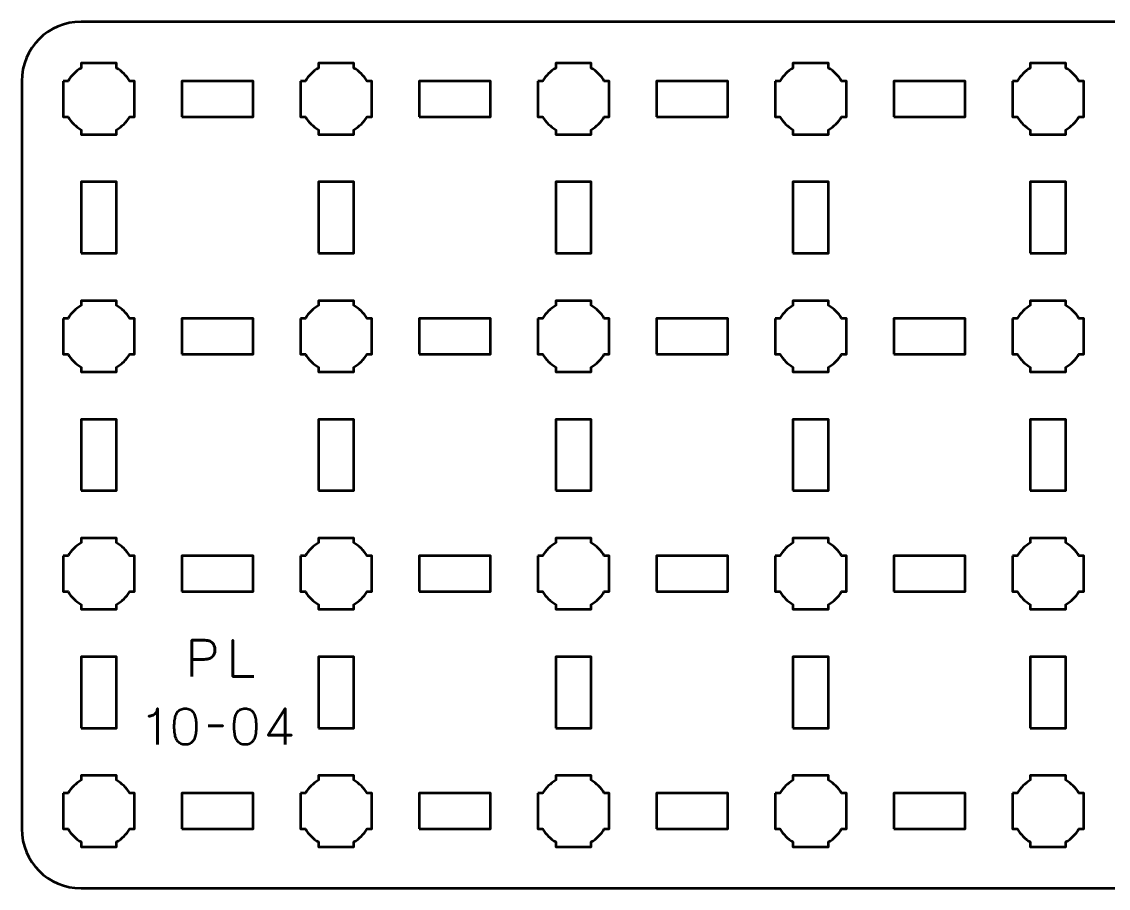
# Model space of a CAD drawing. Header units: centimetres. Extents: x -20.1 to -0.8, y -18.5 to -11.2.
# Drawn here: x -20.15 to -10.99, y -18.5 to -11.2 of the extents above; entities that cross this region are included whole.
import ezdxf

# ---------------------------------------------------------------- set-up
doc = ezdxf.new("R2010")
doc.units = ezdxf.units.CM
doc.header["$MEASUREMENT"] = 0
doc.layers.add('Layer 1', color=7, linetype='Continuous')

msp = doc.modelspace()

# ---------------------------------------------------------------- linework, layer by layer
at = {"layer": 'Layer 1', "color": 250, "lineweight": 53}
for points in [[(-18.8, -12), (-18.2, -12), (-18.2, -11.7), (-18.8, -11.7), (-18.8, -12)], [(-16.8, -12), (-16.2, -12), (-16.2, -11.7), (-16.8, -11.7), (-16.8, -12)], [(-14.8, -12), (-14.2, -12), (-14.2, -11.7), (-14.8, -11.7), (-14.8, -12)], [(-12.8, -12), (-12.2, -12), (-12.2, -11.7), (-12.8, -11.7), (-12.8, -12)], [(-19.65, -13.15), (-19.35, -13.15), (-19.35, -12.55), (-19.65, -12.55), (-19.65, -13.15)], [(-17.65, -13.15), (-17.35, -13.15), (-17.35, -12.55), (-17.65, -12.55), (-17.65, -13.15)], [(-15.65, -13.15), (-15.35, -13.15), (-15.35, -12.55), (-15.65, -12.55), (-15.65, -13.15)], [(-13.65, -13.15), (-13.35, -13.15), (-13.35, -12.55), (-13.65, -12.55), (-13.65, -13.15)], [(-11.65, -13.15), (-11.35, -13.15), (-11.35, -12.55), (-11.65, -12.55), (-11.65, -13.15)], [(-18.8, -14), (-18.2, -14), (-18.2, -13.7), (-18.8, -13.7), (-18.8, -14)], [(-16.8, -14), (-16.2, -14), (-16.2, -13.7), (-16.8, -13.7), (-16.8, -14)], [(-14.8, -14), (-14.2, -14), (-14.2, -13.7), (-14.8, -13.7), (-14.8, -14)], [(-12.8, -14), (-12.2, -14), (-12.2, -13.7), (-12.8, -13.7), (-12.8, -14)], [(-19.65, -15.15), (-19.35, -15.15), (-19.35, -14.55), (-19.65, -14.55), (-19.65, -15.15)], [(-17.65, -15.15), (-17.35, -15.15), (-17.35, -14.55), (-17.65, -14.55), (-17.65, -15.15)], [(-15.65, -15.15), (-15.35, -15.15), (-15.35, -14.55), (-15.65, -14.55), (-15.65, -15.15)], [(-13.65, -15.15), (-13.35, -15.15), (-13.35, -14.55), (-13.65, -14.55), (-13.65, -15.15)], [(-11.65, -15.15), (-11.35, -15.15), (-11.35, -14.55), (-11.65, -14.55), (-11.65, -15.15)], [(-18.8, -16), (-18.2, -16), (-18.2, -15.7), (-18.8, -15.7), (-18.8, -16)], [(-16.8, -16), (-16.2, -16), (-16.2, -15.7), (-16.8, -15.7), (-16.8, -16)], [(-14.8, -16), (-14.2, -16), (-14.2, -15.7), (-14.8, -15.7), (-14.8, -16)], [(-12.8, -16), (-12.2, -16), (-12.2, -15.7), (-12.8, -15.7), (-12.8, -16)], [(-19.65, -17.15), (-19.35, -17.15), (-19.35, -16.55), (-19.65, -16.55), (-19.65, -17.15)], [(-17.65, -17.15), (-17.35, -17.15), (-17.35, -16.55), (-17.65, -16.55), (-17.65, -17.15)], [(-15.65, -17.15), (-15.35, -17.15), (-15.35, -16.55), (-15.65, -16.55), (-15.65, -17.15)], [(-13.65, -17.15), (-13.35, -17.15), (-13.35, -16.55), (-13.65, -16.55), (-13.65, -17.15)], [(-11.65, -17.15), (-11.35, -17.15), (-11.35, -16.55), (-11.65, -16.55), (-11.65, -17.15)], [(-18.8, -18), (-18.2, -18), (-18.2, -17.7), (-18.8, -17.7), (-18.8, -18)], [(-16.8, -18), (-16.2, -18), (-16.2, -17.7), (-16.8, -17.7), (-16.8, -18)], [(-14.8, -18), (-14.2, -18), (-14.2, -17.7), (-14.8, -17.7), (-14.8, -18)], [(-12.8, -18), (-12.2, -18), (-12.2, -17.7), (-12.8, -17.7), (-12.8, -18)]]:
    msp.add_lwpolyline(points, close=True, dxfattribs=at)
msp.add_open_spline([(-20.15, -18), (-20.15, -18), (-20.15, -11.7), (-20.15, -11.7), (-20.15, -11.7), (-20.15, -11.42391), (-19.92609, -11.2), (-19.65, -11.2), (-19.65, -11.2), (-19.65, -11.2), (-1.35, -11.2), (-1.35, -11.2), (-1.35, -11.2), (-1.07391, -11.2), (-0.85, -11.42391), (-0.85, -11.7), (-0.85, -11.7), (-0.85, -11.7), (-0.85, -18), (-0.85, -18), (-0.85, -18), (-0.85, -18.27609), (-1.07391, -18.5), (-1.35, -18.5), (-1.35, -18.5), (-1.35, -18.5), (-19.65, -18.5), (-19.65, -18.5), (-19.65, -18.5), (-19.92609, -18.5), (-20.15, -18.27609), (-20.15, -18)], degree=3, knots=[0, 0, 0, 0, 0.125, 0.125, 0.125, 0.125, 0.25, 0.25, 0.25, 0.25, 0.375, 0.375, 0.375, 0.375, 0.5, 0.5, 0.5, 0.5, 0.625, 0.625, 0.625, 0.625, 0.75, 0.75, 0.75, 0.75, 0.875, 0.875, 0.875, 0.875, 1, 1, 1, 1], dxfattribs=at)
at = {"layer": 'Layer 1', "lineweight": 53}
for points in [[(-19.8, -11.7), (-19.8, -11.7), (-19.75985, -11.7), (-19.75985, -11.7), (-19.75985, -11.7), (-19.7335, -11.65447), (-19.69553, -11.6165), (-19.65, -11.59015), (-19.65, -11.59015), (-19.65, -11.59015), (-19.65, -11.55), (-19.65, -11.55), (-19.65, -11.55), (-19.65, -11.55), (-19.5, -11.55), (-19.5, -11.55), (-19.5, -11.55), (-19.5, -11.55), (-19.35, -11.55), (-19.35, -11.55), (-19.35, -11.55), (-19.35, -11.55), (-19.35, -11.59015), (-19.35, -11.59015), (-19.35, -11.59015), (-19.30447, -11.6165), (-19.2665, -11.65447), (-19.24015, -11.7), (-19.24015, -11.7), (-19.24015, -11.7), (-19.2, -11.7), (-19.2, -11.7), (-19.2, -11.7), (-19.2, -11.7), (-19.2, -11.85), (-19.2, -11.85), (-19.2, -11.85), (-19.2, -11.85), (-19.2, -12), (-19.2, -12), (-19.2, -12), (-19.2, -12), (-19.24015, -12), (-19.24015, -12), (-19.24015, -12), (-19.2665, -12.04553), (-19.30447, -12.0835), (-19.35, -12.10985), (-19.35, -12.10985), (-19.35, -12.10985), (-19.35, -12.15), (-19.35, -12.15), (-19.35, -12.15), (-19.35, -12.15), (-19.5, -12.15), (-19.5, -12.15), (-19.5, -12.15), (-19.5, -12.15), (-19.65, -12.15), (-19.65, -12.15), (-19.65, -12.15), (-19.65, -12.15), (-19.65, -12.10985), (-19.65, -12.10985), (-19.65, -12.10985), (-19.69553, -12.0835), (-19.7335, -12.04553), (-19.75985, -12), (-19.75985, -12), (-19.75985, -12), (-19.8, -12), (-19.8, -12), (-19.8, -12), (-19.8, -12), (-19.8, -11.85), (-19.8, -11.85), (-19.8, -11.85), (-19.8, -11.85), (-19.8, -11.7), (-19.8, -11.7)], [(-17.8, -11.7), (-17.8, -11.7), (-17.75985, -11.7), (-17.75985, -11.7), (-17.75985, -11.7), (-17.7335, -11.65447), (-17.69553, -11.6165), (-17.65, -11.59015), (-17.65, -11.59015), (-17.65, -11.59015), (-17.65, -11.55), (-17.65, -11.55), (-17.65, -11.55), (-17.65, -11.55), (-17.5, -11.55), (-17.5, -11.55), (-17.5, -11.55), (-17.5, -11.55), (-17.35, -11.55), (-17.35, -11.55), (-17.35, -11.55), (-17.35, -11.55), (-17.35, -11.59015), (-17.35, -11.59015), (-17.35, -11.59015), (-17.30447, -11.6165), (-17.2665, -11.65447), (-17.24015, -11.7), (-17.24015, -11.7), (-17.24015, -11.7), (-17.2, -11.7), (-17.2, -11.7), (-17.2, -11.7), (-17.2, -11.7), (-17.2, -11.85), (-17.2, -11.85), (-17.2, -11.85), (-17.2, -11.85), (-17.2, -12), (-17.2, -12), (-17.2, -12), (-17.2, -12), (-17.24015, -12), (-17.24015, -12), (-17.24015, -12), (-17.2665, -12.04553), (-17.30447, -12.0835), (-17.35, -12.10985), (-17.35, -12.10985), (-17.35, -12.10985), (-17.35, -12.15), (-17.35, -12.15), (-17.35, -12.15), (-17.35, -12.15), (-17.5, -12.15), (-17.5, -12.15), (-17.5, -12.15), (-17.5, -12.15), (-17.65, -12.15), (-17.65, -12.15), (-17.65, -12.15), (-17.65, -12.15), (-17.65, -12.10985), (-17.65, -12.10985), (-17.65, -12.10985), (-17.69553, -12.0835), (-17.7335, -12.04553), (-17.75985, -12), (-17.75985, -12), (-17.75985, -12), (-17.8, -12), (-17.8, -12), (-17.8, -12), (-17.8, -12), (-17.8, -11.85), (-17.8, -11.85), (-17.8, -11.85), (-17.8, -11.85), (-17.8, -11.7), (-17.8, -11.7)], [(-15.8, -11.7), (-15.8, -11.7), (-15.75985, -11.7), (-15.75985, -11.7), (-15.75985, -11.7), (-15.7335, -11.65447), (-15.69553, -11.6165), (-15.65, -11.59015), (-15.65, -11.59015), (-15.65, -11.59015), (-15.65, -11.55), (-15.65, -11.55), (-15.65, -11.55), (-15.65, -11.55), (-15.5, -11.55), (-15.5, -11.55), (-15.5, -11.55), (-15.5, -11.55), (-15.35, -11.55), (-15.35, -11.55), (-15.35, -11.55), (-15.35, -11.55), (-15.35, -11.59015), (-15.35, -11.59015), (-15.35, -11.59015), (-15.30447, -11.6165), (-15.2665, -11.65447), (-15.24015, -11.7), (-15.24015, -11.7), (-15.24015, -11.7), (-15.2, -11.7), (-15.2, -11.7), (-15.2, -11.7), (-15.2, -11.7), (-15.2, -11.85), (-15.2, -11.85), (-15.2, -11.85), (-15.2, -11.85), (-15.2, -12), (-15.2, -12), (-15.2, -12), (-15.2, -12), (-15.24015, -12), (-15.24015, -12), (-15.24015, -12), (-15.2665, -12.04553), (-15.30447, -12.0835), (-15.35, -12.10985), (-15.35, -12.10985), (-15.35, -12.10985), (-15.35, -12.15), (-15.35, -12.15), (-15.35, -12.15), (-15.35, -12.15), (-15.5, -12.15), (-15.5, -12.15), (-15.5, -12.15), (-15.5, -12.15), (-15.65, -12.15), (-15.65, -12.15), (-15.65, -12.15), (-15.65, -12.15), (-15.65, -12.10985), (-15.65, -12.10985), (-15.65, -12.10985), (-15.69553, -12.0835), (-15.7335, -12.04553), (-15.75985, -12), (-15.75985, -12), (-15.75985, -12), (-15.8, -12), (-15.8, -12), (-15.8, -12), (-15.8, -12), (-15.8, -11.85), (-15.8, -11.85), (-15.8, -11.85), (-15.8, -11.85), (-15.8, -11.7), (-15.8, -11.7)], [(-13.8, -11.7), (-13.8, -11.7), (-13.75985, -11.7), (-13.75985, -11.7), (-13.75985, -11.7), (-13.7335, -11.65447), (-13.69553, -11.6165), (-13.65, -11.59015), (-13.65, -11.59015), (-13.65, -11.59015), (-13.65, -11.55), (-13.65, -11.55), (-13.65, -11.55), (-13.65, -11.55), (-13.5, -11.55), (-13.5, -11.55), (-13.5, -11.55), (-13.5, -11.55), (-13.35, -11.55), (-13.35, -11.55), (-13.35, -11.55), (-13.35, -11.55), (-13.35, -11.59015), (-13.35, -11.59015), (-13.35, -11.59015), (-13.30447, -11.6165), (-13.2665, -11.65447), (-13.24015, -11.7), (-13.24015, -11.7), (-13.24015, -11.7), (-13.2, -11.7), (-13.2, -11.7), (-13.2, -11.7), (-13.2, -11.7), (-13.2, -11.85), (-13.2, -11.85), (-13.2, -11.85), (-13.2, -11.85), (-13.2, -12), (-13.2, -12), (-13.2, -12), (-13.2, -12), (-13.24015, -12), (-13.24015, -12), (-13.24015, -12), (-13.2665, -12.04553), (-13.30447, -12.0835), (-13.35, -12.10985), (-13.35, -12.10985), (-13.35, -12.10985), (-13.35, -12.15), (-13.35, -12.15), (-13.35, -12.15), (-13.35, -12.15), (-13.5, -12.15), (-13.5, -12.15), (-13.5, -12.15), (-13.5, -12.15), (-13.65, -12.15), (-13.65, -12.15), (-13.65, -12.15), (-13.65, -12.15), (-13.65, -12.10985), (-13.65, -12.10985), (-13.65, -12.10985), (-13.69553, -12.0835), (-13.7335, -12.04553), (-13.75985, -12), (-13.75985, -12), (-13.75985, -12), (-13.8, -12), (-13.8, -12), (-13.8, -12), (-13.8, -12), (-13.8, -11.85), (-13.8, -11.85), (-13.8, -11.85), (-13.8, -11.85), (-13.8, -11.7), (-13.8, -11.7)], [(-11.8, -11.7), (-11.8, -11.7), (-11.75985, -11.7), (-11.75985, -11.7), (-11.75985, -11.7), (-11.7335, -11.65447), (-11.69553, -11.6165), (-11.65, -11.59015), (-11.65, -11.59015), (-11.65, -11.59015), (-11.65, -11.55), (-11.65, -11.55), (-11.65, -11.55), (-11.65, -11.55), (-11.5, -11.55), (-11.5, -11.55), (-11.5, -11.55), (-11.5, -11.55), (-11.35, -11.55), (-11.35, -11.55), (-11.35, -11.55), (-11.35, -11.55), (-11.35, -11.59015), (-11.35, -11.59015), (-11.35, -11.59015), (-11.30447, -11.6165), (-11.2665, -11.65447), (-11.24015, -11.7), (-11.24015, -11.7), (-11.24015, -11.7), (-11.2, -11.7), (-11.2, -11.7), (-11.2, -11.7), (-11.2, -11.7), (-11.2, -11.85), (-11.2, -11.85), (-11.2, -11.85), (-11.2, -11.85), (-11.2, -12), (-11.2, -12), (-11.2, -12), (-11.2, -12), (-11.24015, -12), (-11.24015, -12), (-11.24015, -12), (-11.2665, -12.04553), (-11.30447, -12.0835), (-11.35, -12.10985), (-11.35, -12.10985), (-11.35, -12.10985), (-11.35, -12.15), (-11.35, -12.15), (-11.35, -12.15), (-11.35, -12.15), (-11.5, -12.15), (-11.5, -12.15), (-11.5, -12.15), (-11.5, -12.15), (-11.65, -12.15), (-11.65, -12.15), (-11.65, -12.15), (-11.65, -12.15), (-11.65, -12.10985), (-11.65, -12.10985), (-11.65, -12.10985), (-11.69553, -12.0835), (-11.7335, -12.04553), (-11.75985, -12), (-11.75985, -12), (-11.75985, -12), (-11.8, -12), (-11.8, -12), (-11.8, -12), (-11.8, -12), (-11.8, -11.85), (-11.8, -11.85), (-11.8, -11.85), (-11.8, -11.85), (-11.8, -11.7), (-11.8, -11.7)], [(-19.8, -13.7), (-19.8, -13.7), (-19.75985, -13.7), (-19.75985, -13.7), (-19.75985, -13.7), (-19.7335, -13.65447), (-19.69553, -13.6165), (-19.65, -13.59015), (-19.65, -13.59015), (-19.65, -13.59015), (-19.65, -13.55), (-19.65, -13.55), (-19.65, -13.55), (-19.65, -13.55), (-19.5, -13.55), (-19.5, -13.55), (-19.5, -13.55), (-19.5, -13.55), (-19.35, -13.55), (-19.35, -13.55), (-19.35, -13.55), (-19.35, -13.55), (-19.35, -13.59015), (-19.35, -13.59015), (-19.35, -13.59015), (-19.30447, -13.6165), (-19.2665, -13.65447), (-19.24015, -13.7), (-19.24015, -13.7), (-19.24015, -13.7), (-19.2, -13.7), (-19.2, -13.7), (-19.2, -13.7), (-19.2, -13.7), (-19.2, -13.85), (-19.2, -13.85), (-19.2, -13.85), (-19.2, -13.85), (-19.2, -14), (-19.2, -14), (-19.2, -14), (-19.2, -14), (-19.24015, -14), (-19.24015, -14), (-19.24015, -14), (-19.2665, -14.04553), (-19.30447, -14.0835), (-19.35, -14.10985), (-19.35, -14.10985), (-19.35, -14.10985), (-19.35, -14.15), (-19.35, -14.15), (-19.35, -14.15), (-19.35, -14.15), (-19.5, -14.15), (-19.5, -14.15), (-19.5, -14.15), (-19.5, -14.15), (-19.65, -14.15), (-19.65, -14.15), (-19.65, -14.15), (-19.65, -14.15), (-19.65, -14.10985), (-19.65, -14.10985), (-19.65, -14.10985), (-19.69553, -14.0835), (-19.7335, -14.04553), (-19.75985, -14), (-19.75985, -14), (-19.75985, -14), (-19.8, -14), (-19.8, -14), (-19.8, -14), (-19.8, -14), (-19.8, -13.85), (-19.8, -13.85), (-19.8, -13.85), (-19.8, -13.85), (-19.8, -13.7), (-19.8, -13.7)], [(-17.8, -13.7), (-17.8, -13.7), (-17.75985, -13.7), (-17.75985, -13.7), (-17.75985, -13.7), (-17.7335, -13.65447), (-17.69553, -13.6165), (-17.65, -13.59015), (-17.65, -13.59015), (-17.65, -13.59015), (-17.65, -13.55), (-17.65, -13.55), (-17.65, -13.55), (-17.65, -13.55), (-17.5, -13.55), (-17.5, -13.55), (-17.5, -13.55), (-17.5, -13.55), (-17.35, -13.55), (-17.35, -13.55), (-17.35, -13.55), (-17.35, -13.55), (-17.35, -13.59015), (-17.35, -13.59015), (-17.35, -13.59015), (-17.30447, -13.6165), (-17.2665, -13.65447), (-17.24015, -13.7), (-17.24015, -13.7), (-17.24015, -13.7), (-17.2, -13.7), (-17.2, -13.7), (-17.2, -13.7), (-17.2, -13.7), (-17.2, -13.85), (-17.2, -13.85), (-17.2, -13.85), (-17.2, -13.85), (-17.2, -14), (-17.2, -14), (-17.2, -14), (-17.2, -14), (-17.24015, -14), (-17.24015, -14), (-17.24015, -14), (-17.2665, -14.04553), (-17.30447, -14.0835), (-17.35, -14.10985), (-17.35, -14.10985), (-17.35, -14.10985), (-17.35, -14.15), (-17.35, -14.15), (-17.35, -14.15), (-17.35, -14.15), (-17.5, -14.15), (-17.5, -14.15), (-17.5, -14.15), (-17.5, -14.15), (-17.65, -14.15), (-17.65, -14.15), (-17.65, -14.15), (-17.65, -14.15), (-17.65, -14.10985), (-17.65, -14.10985), (-17.65, -14.10985), (-17.69553, -14.0835), (-17.7335, -14.04553), (-17.75985, -14), (-17.75985, -14), (-17.75985, -14), (-17.8, -14), (-17.8, -14), (-17.8, -14), (-17.8, -14), (-17.8, -13.85), (-17.8, -13.85), (-17.8, -13.85), (-17.8, -13.85), (-17.8, -13.7), (-17.8, -13.7)], [(-15.8, -13.7), (-15.8, -13.7), (-15.75985, -13.7), (-15.75985, -13.7), (-15.75985, -13.7), (-15.7335, -13.65447), (-15.69553, -13.6165), (-15.65, -13.59015), (-15.65, -13.59015), (-15.65, -13.59015), (-15.65, -13.55), (-15.65, -13.55), (-15.65, -13.55), (-15.65, -13.55), (-15.5, -13.55), (-15.5, -13.55), (-15.5, -13.55), (-15.5, -13.55), (-15.35, -13.55), (-15.35, -13.55), (-15.35, -13.55), (-15.35, -13.55), (-15.35, -13.59015), (-15.35, -13.59015), (-15.35, -13.59015), (-15.30447, -13.6165), (-15.2665, -13.65447), (-15.24015, -13.7), (-15.24015, -13.7), (-15.24015, -13.7), (-15.2, -13.7), (-15.2, -13.7), (-15.2, -13.7), (-15.2, -13.7), (-15.2, -13.85), (-15.2, -13.85), (-15.2, -13.85), (-15.2, -13.85), (-15.2, -14), (-15.2, -14), (-15.2, -14), (-15.2, -14), (-15.24015, -14), (-15.24015, -14), (-15.24015, -14), (-15.2665, -14.04553), (-15.30447, -14.0835), (-15.35, -14.10985), (-15.35, -14.10985), (-15.35, -14.10985), (-15.35, -14.15), (-15.35, -14.15), (-15.35, -14.15), (-15.35, -14.15), (-15.5, -14.15), (-15.5, -14.15), (-15.5, -14.15), (-15.5, -14.15), (-15.65, -14.15), (-15.65, -14.15), (-15.65, -14.15), (-15.65, -14.15), (-15.65, -14.10985), (-15.65, -14.10985), (-15.65, -14.10985), (-15.69553, -14.0835), (-15.7335, -14.04553), (-15.75985, -14), (-15.75985, -14), (-15.75985, -14), (-15.8, -14), (-15.8, -14), (-15.8, -14), (-15.8, -14), (-15.8, -13.85), (-15.8, -13.85), (-15.8, -13.85), (-15.8, -13.85), (-15.8, -13.7), (-15.8, -13.7)], [(-13.8, -13.7), (-13.8, -13.7), (-13.75985, -13.7), (-13.75985, -13.7), (-13.75985, -13.7), (-13.7335, -13.65447), (-13.69553, -13.6165), (-13.65, -13.59015), (-13.65, -13.59015), (-13.65, -13.59015), (-13.65, -13.55), (-13.65, -13.55), (-13.65, -13.55), (-13.65, -13.55), (-13.5, -13.55), (-13.5, -13.55), (-13.5, -13.55), (-13.5, -13.55), (-13.35, -13.55), (-13.35, -13.55), (-13.35, -13.55), (-13.35, -13.55), (-13.35, -13.59015), (-13.35, -13.59015), (-13.35, -13.59015), (-13.30447, -13.6165), (-13.2665, -13.65447), (-13.24015, -13.7), (-13.24015, -13.7), (-13.24015, -13.7), (-13.2, -13.7), (-13.2, -13.7), (-13.2, -13.7), (-13.2, -13.7), (-13.2, -13.85), (-13.2, -13.85), (-13.2, -13.85), (-13.2, -13.85), (-13.2, -14), (-13.2, -14), (-13.2, -14), (-13.2, -14), (-13.24015, -14), (-13.24015, -14), (-13.24015, -14), (-13.2665, -14.04553), (-13.30447, -14.0835), (-13.35, -14.10985), (-13.35, -14.10985), (-13.35, -14.10985), (-13.35, -14.15), (-13.35, -14.15), (-13.35, -14.15), (-13.35, -14.15), (-13.5, -14.15), (-13.5, -14.15), (-13.5, -14.15), (-13.5, -14.15), (-13.65, -14.15), (-13.65, -14.15), (-13.65, -14.15), (-13.65, -14.15), (-13.65, -14.10985), (-13.65, -14.10985), (-13.65, -14.10985), (-13.69553, -14.0835), (-13.7335, -14.04553), (-13.75985, -14), (-13.75985, -14), (-13.75985, -14), (-13.8, -14), (-13.8, -14), (-13.8, -14), (-13.8, -14), (-13.8, -13.85), (-13.8, -13.85), (-13.8, -13.85), (-13.8, -13.85), (-13.8, -13.7), (-13.8, -13.7)], [(-11.8, -13.7), (-11.8, -13.7), (-11.75985, -13.7), (-11.75985, -13.7), (-11.75985, -13.7), (-11.7335, -13.65447), (-11.69553, -13.6165), (-11.65, -13.59015), (-11.65, -13.59015), (-11.65, -13.59015), (-11.65, -13.55), (-11.65, -13.55), (-11.65, -13.55), (-11.65, -13.55), (-11.5, -13.55), (-11.5, -13.55), (-11.5, -13.55), (-11.5, -13.55), (-11.35, -13.55), (-11.35, -13.55), (-11.35, -13.55), (-11.35, -13.55), (-11.35, -13.59015), (-11.35, -13.59015), (-11.35, -13.59015), (-11.30447, -13.6165), (-11.2665, -13.65447), (-11.24015, -13.7), (-11.24015, -13.7), (-11.24015, -13.7), (-11.2, -13.7), (-11.2, -13.7), (-11.2, -13.7), (-11.2, -13.7), (-11.2, -13.85), (-11.2, -13.85), (-11.2, -13.85), (-11.2, -13.85), (-11.2, -14), (-11.2, -14), (-11.2, -14), (-11.2, -14), (-11.24015, -14), (-11.24015, -14), (-11.24015, -14), (-11.2665, -14.04553), (-11.30447, -14.0835), (-11.35, -14.10985), (-11.35, -14.10985), (-11.35, -14.10985), (-11.35, -14.15), (-11.35, -14.15), (-11.35, -14.15), (-11.35, -14.15), (-11.5, -14.15), (-11.5, -14.15), (-11.5, -14.15), (-11.5, -14.15), (-11.65, -14.15), (-11.65, -14.15), (-11.65, -14.15), (-11.65, -14.15), (-11.65, -14.10985), (-11.65, -14.10985), (-11.65, -14.10985), (-11.69553, -14.0835), (-11.7335, -14.04553), (-11.75985, -14), (-11.75985, -14), (-11.75985, -14), (-11.8, -14), (-11.8, -14), (-11.8, -14), (-11.8, -14), (-11.8, -13.85), (-11.8, -13.85), (-11.8, -13.85), (-11.8, -13.85), (-11.8, -13.7), (-11.8, -13.7)], [(-19.8, -15.7), (-19.8, -15.7), (-19.75985, -15.7), (-19.75985, -15.7), (-19.75985, -15.7), (-19.7335, -15.65447), (-19.69553, -15.6165), (-19.65, -15.59015), (-19.65, -15.59015), (-19.65, -15.59015), (-19.65, -15.55), (-19.65, -15.55), (-19.65, -15.55), (-19.65, -15.55), (-19.5, -15.55), (-19.5, -15.55), (-19.5, -15.55), (-19.5, -15.55), (-19.35, -15.55), (-19.35, -15.55), (-19.35, -15.55), (-19.35, -15.55), (-19.35, -15.59015), (-19.35, -15.59015), (-19.35, -15.59015), (-19.30447, -15.6165), (-19.2665, -15.65447), (-19.24015, -15.7), (-19.24015, -15.7), (-19.24015, -15.7), (-19.2, -15.7), (-19.2, -15.7), (-19.2, -15.7), (-19.2, -15.7), (-19.2, -15.85), (-19.2, -15.85), (-19.2, -15.85), (-19.2, -15.85), (-19.2, -16), (-19.2, -16), (-19.2, -16), (-19.2, -16), (-19.24015, -16), (-19.24015, -16), (-19.24015, -16), (-19.2665, -16.04553), (-19.30447, -16.0835), (-19.35, -16.10985), (-19.35, -16.10985), (-19.35, -16.10985), (-19.35, -16.15), (-19.35, -16.15), (-19.35, -16.15), (-19.35, -16.15), (-19.5, -16.15), (-19.5, -16.15), (-19.5, -16.15), (-19.5, -16.15), (-19.65, -16.15), (-19.65, -16.15), (-19.65, -16.15), (-19.65, -16.15), (-19.65, -16.10985), (-19.65, -16.10985), (-19.65, -16.10985), (-19.69553, -16.0835), (-19.7335, -16.04553), (-19.75985, -16), (-19.75985, -16), (-19.75985, -16), (-19.8, -16), (-19.8, -16), (-19.8, -16), (-19.8, -16), (-19.8, -15.85), (-19.8, -15.85), (-19.8, -15.85), (-19.8, -15.85), (-19.8, -15.7), (-19.8, -15.7)], [(-17.8, -15.7), (-17.8, -15.7), (-17.75985, -15.7), (-17.75985, -15.7), (-17.75985, -15.7), (-17.7335, -15.65447), (-17.69553, -15.6165), (-17.65, -15.59015), (-17.65, -15.59015), (-17.65, -15.59015), (-17.65, -15.55), (-17.65, -15.55), (-17.65, -15.55), (-17.65, -15.55), (-17.5, -15.55), (-17.5, -15.55), (-17.5, -15.55), (-17.5, -15.55), (-17.35, -15.55), (-17.35, -15.55), (-17.35, -15.55), (-17.35, -15.55), (-17.35, -15.59015), (-17.35, -15.59015), (-17.35, -15.59015), (-17.30447, -15.6165), (-17.2665, -15.65447), (-17.24015, -15.7), (-17.24015, -15.7), (-17.24015, -15.7), (-17.2, -15.7), (-17.2, -15.7), (-17.2, -15.7), (-17.2, -15.7), (-17.2, -15.85), (-17.2, -15.85), (-17.2, -15.85), (-17.2, -15.85), (-17.2, -16), (-17.2, -16), (-17.2, -16), (-17.2, -16), (-17.24015, -16), (-17.24015, -16), (-17.24015, -16), (-17.2665, -16.04553), (-17.30447, -16.0835), (-17.35, -16.10985), (-17.35, -16.10985), (-17.35, -16.10985), (-17.35, -16.15), (-17.35, -16.15), (-17.35, -16.15), (-17.35, -16.15), (-17.5, -16.15), (-17.5, -16.15), (-17.5, -16.15), (-17.5, -16.15), (-17.65, -16.15), (-17.65, -16.15), (-17.65, -16.15), (-17.65, -16.15), (-17.65, -16.10985), (-17.65, -16.10985), (-17.65, -16.10985), (-17.69553, -16.0835), (-17.7335, -16.04553), (-17.75985, -16), (-17.75985, -16), (-17.75985, -16), (-17.8, -16), (-17.8, -16), (-17.8, -16), (-17.8, -16), (-17.8, -15.85), (-17.8, -15.85), (-17.8, -15.85), (-17.8, -15.85), (-17.8, -15.7), (-17.8, -15.7)], [(-15.8, -15.7), (-15.8, -15.7), (-15.75985, -15.7), (-15.75985, -15.7), (-15.75985, -15.7), (-15.7335, -15.65447), (-15.69553, -15.6165), (-15.65, -15.59015), (-15.65, -15.59015), (-15.65, -15.59015), (-15.65, -15.55), (-15.65, -15.55), (-15.65, -15.55), (-15.65, -15.55), (-15.5, -15.55), (-15.5, -15.55), (-15.5, -15.55), (-15.5, -15.55), (-15.35, -15.55), (-15.35, -15.55), (-15.35, -15.55), (-15.35, -15.55), (-15.35, -15.59015), (-15.35, -15.59015), (-15.35, -15.59015), (-15.30447, -15.6165), (-15.2665, -15.65447), (-15.24015, -15.7), (-15.24015, -15.7), (-15.24015, -15.7), (-15.2, -15.7), (-15.2, -15.7), (-15.2, -15.7), (-15.2, -15.7), (-15.2, -15.85), (-15.2, -15.85), (-15.2, -15.85), (-15.2, -15.85), (-15.2, -16), (-15.2, -16), (-15.2, -16), (-15.2, -16), (-15.24015, -16), (-15.24015, -16), (-15.24015, -16), (-15.2665, -16.04553), (-15.30447, -16.0835), (-15.35, -16.10985), (-15.35, -16.10985), (-15.35, -16.10985), (-15.35, -16.15), (-15.35, -16.15), (-15.35, -16.15), (-15.35, -16.15), (-15.5, -16.15), (-15.5, -16.15), (-15.5, -16.15), (-15.5, -16.15), (-15.65, -16.15), (-15.65, -16.15), (-15.65, -16.15), (-15.65, -16.15), (-15.65, -16.10985), (-15.65, -16.10985), (-15.65, -16.10985), (-15.69553, -16.0835), (-15.7335, -16.04553), (-15.75985, -16), (-15.75985, -16), (-15.75985, -16), (-15.8, -16), (-15.8, -16), (-15.8, -16), (-15.8, -16), (-15.8, -15.85), (-15.8, -15.85), (-15.8, -15.85), (-15.8, -15.85), (-15.8, -15.7), (-15.8, -15.7)], [(-13.8, -15.7), (-13.8, -15.7), (-13.75985, -15.7), (-13.75985, -15.7), (-13.75985, -15.7), (-13.7335, -15.65447), (-13.69553, -15.6165), (-13.65, -15.59015), (-13.65, -15.59015), (-13.65, -15.59015), (-13.65, -15.55), (-13.65, -15.55), (-13.65, -15.55), (-13.65, -15.55), (-13.5, -15.55), (-13.5, -15.55), (-13.5, -15.55), (-13.5, -15.55), (-13.35, -15.55), (-13.35, -15.55), (-13.35, -15.55), (-13.35, -15.55), (-13.35, -15.59015), (-13.35, -15.59015), (-13.35, -15.59015), (-13.30447, -15.6165), (-13.2665, -15.65447), (-13.24015, -15.7), (-13.24015, -15.7), (-13.24015, -15.7), (-13.2, -15.7), (-13.2, -15.7), (-13.2, -15.7), (-13.2, -15.7), (-13.2, -15.85), (-13.2, -15.85), (-13.2, -15.85), (-13.2, -15.85), (-13.2, -16), (-13.2, -16), (-13.2, -16), (-13.2, -16), (-13.24015, -16), (-13.24015, -16), (-13.24015, -16), (-13.2665, -16.04553), (-13.30447, -16.0835), (-13.35, -16.10985), (-13.35, -16.10985), (-13.35, -16.10985), (-13.35, -16.15), (-13.35, -16.15), (-13.35, -16.15), (-13.35, -16.15), (-13.5, -16.15), (-13.5, -16.15), (-13.5, -16.15), (-13.5, -16.15), (-13.65, -16.15), (-13.65, -16.15), (-13.65, -16.15), (-13.65, -16.15), (-13.65, -16.10985), (-13.65, -16.10985), (-13.65, -16.10985), (-13.69553, -16.0835), (-13.7335, -16.04553), (-13.75985, -16), (-13.75985, -16), (-13.75985, -16), (-13.8, -16), (-13.8, -16), (-13.8, -16), (-13.8, -16), (-13.8, -15.85), (-13.8, -15.85), (-13.8, -15.85), (-13.8, -15.85), (-13.8, -15.7), (-13.8, -15.7)], [(-11.8, -15.7), (-11.8, -15.7), (-11.75985, -15.7), (-11.75985, -15.7), (-11.75985, -15.7), (-11.7335, -15.65447), (-11.69553, -15.6165), (-11.65, -15.59015), (-11.65, -15.59015), (-11.65, -15.59015), (-11.65, -15.55), (-11.65, -15.55), (-11.65, -15.55), (-11.65, -15.55), (-11.5, -15.55), (-11.5, -15.55), (-11.5, -15.55), (-11.5, -15.55), (-11.35, -15.55), (-11.35, -15.55), (-11.35, -15.55), (-11.35, -15.55), (-11.35, -15.59015), (-11.35, -15.59015), (-11.35, -15.59015), (-11.30447, -15.6165), (-11.2665, -15.65447), (-11.24015, -15.7), (-11.24015, -15.7), (-11.24015, -15.7), (-11.2, -15.7), (-11.2, -15.7), (-11.2, -15.7), (-11.2, -15.7), (-11.2, -15.85), (-11.2, -15.85), (-11.2, -15.85), (-11.2, -15.85), (-11.2, -16), (-11.2, -16), (-11.2, -16), (-11.2, -16), (-11.24015, -16), (-11.24015, -16), (-11.24015, -16), (-11.2665, -16.04553), (-11.30447, -16.0835), (-11.35, -16.10985), (-11.35, -16.10985), (-11.35, -16.10985), (-11.35, -16.15), (-11.35, -16.15), (-11.35, -16.15), (-11.35, -16.15), (-11.5, -16.15), (-11.5, -16.15), (-11.5, -16.15), (-11.5, -16.15), (-11.65, -16.15), (-11.65, -16.15), (-11.65, -16.15), (-11.65, -16.15), (-11.65, -16.10985), (-11.65, -16.10985), (-11.65, -16.10985), (-11.69553, -16.0835), (-11.7335, -16.04553), (-11.75985, -16), (-11.75985, -16), (-11.75985, -16), (-11.8, -16), (-11.8, -16), (-11.8, -16), (-11.8, -16), (-11.8, -15.85), (-11.8, -15.85), (-11.8, -15.85), (-11.8, -15.85), (-11.8, -15.7), (-11.8, -15.7)], [(-19.8, -17.7), (-19.8, -17.7), (-19.75985, -17.7), (-19.75985, -17.7), (-19.75985, -17.7), (-19.7335, -17.65447), (-19.69553, -17.6165), (-19.65, -17.59015), (-19.65, -17.59015), (-19.65, -17.59015), (-19.65, -17.55), (-19.65, -17.55), (-19.65, -17.55), (-19.65, -17.55), (-19.5, -17.55), (-19.5, -17.55), (-19.5, -17.55), (-19.5, -17.55), (-19.35, -17.55), (-19.35, -17.55), (-19.35, -17.55), (-19.35, -17.55), (-19.35, -17.59015), (-19.35, -17.59015), (-19.35, -17.59015), (-19.30447, -17.6165), (-19.2665, -17.65447), (-19.24015, -17.7), (-19.24015, -17.7), (-19.24015, -17.7), (-19.2, -17.7), (-19.2, -17.7), (-19.2, -17.7), (-19.2, -17.7), (-19.2, -17.85), (-19.2, -17.85), (-19.2, -17.85), (-19.2, -17.85), (-19.2, -18), (-19.2, -18), (-19.2, -18), (-19.2, -18), (-19.24015, -18), (-19.24015, -18), (-19.24015, -18), (-19.2665, -18.04553), (-19.30447, -18.0835), (-19.35, -18.10985), (-19.35, -18.10985), (-19.35, -18.10985), (-19.35, -18.15), (-19.35, -18.15), (-19.35, -18.15), (-19.35, -18.15), (-19.5, -18.15), (-19.5, -18.15), (-19.5, -18.15), (-19.5, -18.15), (-19.65, -18.15), (-19.65, -18.15), (-19.65, -18.15), (-19.65, -18.15), (-19.65, -18.10985), (-19.65, -18.10985), (-19.65, -18.10985), (-19.69553, -18.0835), (-19.7335, -18.04553), (-19.75985, -18), (-19.75985, -18), (-19.75985, -18), (-19.8, -18), (-19.8, -18), (-19.8, -18), (-19.8, -18), (-19.8, -17.85), (-19.8, -17.85), (-19.8, -17.85), (-19.8, -17.85), (-19.8, -17.7), (-19.8, -17.7)], [(-17.8, -17.7), (-17.8, -17.7), (-17.75985, -17.7), (-17.75985, -17.7), (-17.75985, -17.7), (-17.7335, -17.65447), (-17.69553, -17.6165), (-17.65, -17.59015), (-17.65, -17.59015), (-17.65, -17.59015), (-17.65, -17.55), (-17.65, -17.55), (-17.65, -17.55), (-17.65, -17.55), (-17.5, -17.55), (-17.5, -17.55), (-17.5, -17.55), (-17.5, -17.55), (-17.35, -17.55), (-17.35, -17.55), (-17.35, -17.55), (-17.35, -17.55), (-17.35, -17.59015), (-17.35, -17.59015), (-17.35, -17.59015), (-17.30447, -17.6165), (-17.2665, -17.65447), (-17.24015, -17.7), (-17.24015, -17.7), (-17.24015, -17.7), (-17.2, -17.7), (-17.2, -17.7), (-17.2, -17.7), (-17.2, -17.7), (-17.2, -17.85), (-17.2, -17.85), (-17.2, -17.85), (-17.2, -17.85), (-17.2, -18), (-17.2, -18), (-17.2, -18), (-17.2, -18), (-17.24015, -18), (-17.24015, -18), (-17.24015, -18), (-17.2665, -18.04553), (-17.30447, -18.0835), (-17.35, -18.10985), (-17.35, -18.10985), (-17.35, -18.10985), (-17.35, -18.15), (-17.35, -18.15), (-17.35, -18.15), (-17.35, -18.15), (-17.5, -18.15), (-17.5, -18.15), (-17.5, -18.15), (-17.5, -18.15), (-17.65, -18.15), (-17.65, -18.15), (-17.65, -18.15), (-17.65, -18.15), (-17.65, -18.10985), (-17.65, -18.10985), (-17.65, -18.10985), (-17.69553, -18.0835), (-17.7335, -18.04553), (-17.75985, -18), (-17.75985, -18), (-17.75985, -18), (-17.8, -18), (-17.8, -18), (-17.8, -18), (-17.8, -18), (-17.8, -17.85), (-17.8, -17.85), (-17.8, -17.85), (-17.8, -17.85), (-17.8, -17.7), (-17.8, -17.7)], [(-15.8, -17.7), (-15.8, -17.7), (-15.75985, -17.7), (-15.75985, -17.7), (-15.75985, -17.7), (-15.7335, -17.65447), (-15.69553, -17.6165), (-15.65, -17.59015), (-15.65, -17.59015), (-15.65, -17.59015), (-15.65, -17.55), (-15.65, -17.55), (-15.65, -17.55), (-15.65, -17.55), (-15.5, -17.55), (-15.5, -17.55), (-15.5, -17.55), (-15.5, -17.55), (-15.35, -17.55), (-15.35, -17.55), (-15.35, -17.55), (-15.35, -17.55), (-15.35, -17.59015), (-15.35, -17.59015), (-15.35, -17.59015), (-15.30447, -17.6165), (-15.2665, -17.65447), (-15.24015, -17.7), (-15.24015, -17.7), (-15.24015, -17.7), (-15.2, -17.7), (-15.2, -17.7), (-15.2, -17.7), (-15.2, -17.7), (-15.2, -17.85), (-15.2, -17.85), (-15.2, -17.85), (-15.2, -17.85), (-15.2, -18), (-15.2, -18), (-15.2, -18), (-15.2, -18), (-15.24015, -18), (-15.24015, -18), (-15.24015, -18), (-15.2665, -18.04553), (-15.30447, -18.0835), (-15.35, -18.10985), (-15.35, -18.10985), (-15.35, -18.10985), (-15.35, -18.15), (-15.35, -18.15), (-15.35, -18.15), (-15.35, -18.15), (-15.5, -18.15), (-15.5, -18.15), (-15.5, -18.15), (-15.5, -18.15), (-15.65, -18.15), (-15.65, -18.15), (-15.65, -18.15), (-15.65, -18.15), (-15.65, -18.10985), (-15.65, -18.10985), (-15.65, -18.10985), (-15.69553, -18.0835), (-15.7335, -18.04553), (-15.75985, -18), (-15.75985, -18), (-15.75985, -18), (-15.8, -18), (-15.8, -18), (-15.8, -18), (-15.8, -18), (-15.8, -17.85), (-15.8, -17.85), (-15.8, -17.85), (-15.8, -17.85), (-15.8, -17.7), (-15.8, -17.7)], [(-13.8, -17.7), (-13.8, -17.7), (-13.75985, -17.7), (-13.75985, -17.7), (-13.75985, -17.7), (-13.7335, -17.65447), (-13.69553, -17.6165), (-13.65, -17.59015), (-13.65, -17.59015), (-13.65, -17.59015), (-13.65, -17.55), (-13.65, -17.55), (-13.65, -17.55), (-13.65, -17.55), (-13.5, -17.55), (-13.5, -17.55), (-13.5, -17.55), (-13.5, -17.55), (-13.35, -17.55), (-13.35, -17.55), (-13.35, -17.55), (-13.35, -17.55), (-13.35, -17.59015), (-13.35, -17.59015), (-13.35, -17.59015), (-13.30447, -17.6165), (-13.2665, -17.65447), (-13.24015, -17.7), (-13.24015, -17.7), (-13.24015, -17.7), (-13.2, -17.7), (-13.2, -17.7), (-13.2, -17.7), (-13.2, -17.7), (-13.2, -17.85), (-13.2, -17.85), (-13.2, -17.85), (-13.2, -17.85), (-13.2, -18), (-13.2, -18), (-13.2, -18), (-13.2, -18), (-13.24015, -18), (-13.24015, -18), (-13.24015, -18), (-13.2665, -18.04553), (-13.30447, -18.0835), (-13.35, -18.10985), (-13.35, -18.10985), (-13.35, -18.10985), (-13.35, -18.15), (-13.35, -18.15), (-13.35, -18.15), (-13.35, -18.15), (-13.5, -18.15), (-13.5, -18.15), (-13.5, -18.15), (-13.5, -18.15), (-13.65, -18.15), (-13.65, -18.15), (-13.65, -18.15), (-13.65, -18.15), (-13.65, -18.10985), (-13.65, -18.10985), (-13.65, -18.10985), (-13.69553, -18.0835), (-13.7335, -18.04553), (-13.75985, -18), (-13.75985, -18), (-13.75985, -18), (-13.8, -18), (-13.8, -18), (-13.8, -18), (-13.8, -18), (-13.8, -17.85), (-13.8, -17.85), (-13.8, -17.85), (-13.8, -17.85), (-13.8, -17.7), (-13.8, -17.7)], [(-11.8, -17.7), (-11.8, -17.7), (-11.75985, -17.7), (-11.75985, -17.7), (-11.75985, -17.7), (-11.7335, -17.65447), (-11.69553, -17.6165), (-11.65, -17.59015), (-11.65, -17.59015), (-11.65, -17.59015), (-11.65, -17.55), (-11.65, -17.55), (-11.65, -17.55), (-11.65, -17.55), (-11.5, -17.55), (-11.5, -17.55), (-11.5, -17.55), (-11.5, -17.55), (-11.35, -17.55), (-11.35, -17.55), (-11.35, -17.55), (-11.35, -17.55), (-11.35, -17.59015), (-11.35, -17.59015), (-11.35, -17.59015), (-11.30447, -17.6165), (-11.2665, -17.65447), (-11.24015, -17.7), (-11.24015, -17.7), (-11.24015, -17.7), (-11.2, -17.7), (-11.2, -17.7), (-11.2, -17.7), (-11.2, -17.7), (-11.2, -17.85), (-11.2, -17.85), (-11.2, -17.85), (-11.2, -17.85), (-11.2, -18), (-11.2, -18), (-11.2, -18), (-11.2, -18), (-11.24015, -18), (-11.24015, -18), (-11.24015, -18), (-11.2665, -18.04553), (-11.30447, -18.0835), (-11.35, -18.10985), (-11.35, -18.10985), (-11.35, -18.10985), (-11.35, -18.15), (-11.35, -18.15), (-11.35, -18.15), (-11.35, -18.15), (-11.5, -18.15), (-11.5, -18.15), (-11.5, -18.15), (-11.5, -18.15), (-11.65, -18.15), (-11.65, -18.15), (-11.65, -18.15), (-11.65, -18.15), (-11.65, -18.10985), (-11.65, -18.10985), (-11.65, -18.10985), (-11.69553, -18.0835), (-11.7335, -18.04553), (-11.75985, -18), (-11.75985, -18), (-11.75985, -18), (-11.8, -18), (-11.8, -18), (-11.8, -18), (-11.8, -18), (-11.8, -17.85), (-11.8, -17.85), (-11.8, -17.85), (-11.8, -17.85), (-11.8, -17.7), (-11.8, -17.7)]]:
    msp.add_open_spline(points, degree=3, knots=[0, 0, 0, 0, 0.05, 0.05, 0.05, 0.05, 0.1, 0.1, 0.1, 0.1, 0.15, 0.15, 0.15, 0.15, 0.2, 0.2, 0.2, 0.2, 0.25, 0.25, 0.25, 0.25, 0.3, 0.3, 0.3, 0.3, 0.35, 0.35, 0.35, 0.35, 0.4, 0.4, 0.4, 0.4, 0.45, 0.45, 0.45, 0.45, 0.5, 0.5, 0.5, 0.5, 0.55, 0.55, 0.55, 0.55, 0.6, 0.6, 0.6, 0.6, 0.65, 0.65, 0.65, 0.65, 0.7, 0.7, 0.7, 0.7, 0.75, 0.75, 0.75, 0.75, 0.8, 0.8, 0.8, 0.8, 0.85, 0.85, 0.85, 0.85, 0.9, 0.9, 0.9, 0.9, 0.95, 0.95, 0.95, 0.95, 1, 1, 1, 1], dxfattribs=at)
at = {"layer": 'Layer 1', "color": 5, "lineweight": 53}
for points, knots in [([(-18.71717, -16.71494), (-18.71717, -16.71494), (-18.71717, -16.40972), (-18.71717, -16.40972), (-18.71717, -16.40972), (-18.71717, -16.40972), (-18.6198, -16.40972), (-18.6198, -16.40972), (-18.6198, -16.40972), (-18.60033, -16.40979), (-18.58432, -16.41198), (-18.57169, -16.41621), (-18.57169, -16.41621), (-18.55913, -16.42037), (-18.54925, -16.42616), (-18.54212, -16.4335), (-18.54212, -16.4335), (-18.535, -16.44076), (-18.52992, -16.44909), (-18.52681, -16.45847), (-18.52681, -16.45847), (-18.52378, -16.46786), (-18.52202, -16.47766), (-18.52159, -16.48804), (-18.52159, -16.48804), (-18.5211, -16.49841), (-18.5223, -16.50857), (-18.52512, -16.51844), (-18.52512, -16.51844), (-18.52801, -16.52832), (-18.53288, -16.53728), (-18.53987, -16.54533), (-18.53987, -16.54533), (-18.54678, -16.55337), (-18.55616, -16.55979), (-18.56795, -16.56452), (-18.56795, -16.56452), (-18.57973, -16.56931), (-18.59433, -16.57171), (-18.61176, -16.57185), (-18.61176, -16.57185), (-18.61176, -16.57185), (-18.71717, -16.57185), (-18.71717, -16.57185), (-18.71717, -16.57185), (-18.71717, -16.57185), (-18.61176, -16.57185), (-18.61176, -16.57185), (-18.61176, -16.57185), (-18.59469, -16.57171), (-18.58022, -16.56931), (-18.56851, -16.56452), (-18.56851, -16.56452), (-18.55673, -16.55979), (-18.54734, -16.55337), (-18.54029, -16.54533), (-18.54029, -16.54533), (-18.5333, -16.53728), (-18.52829, -16.52832), (-18.52533, -16.51844), (-18.52533, -16.51844), (-18.52237, -16.50857), (-18.5211, -16.49841), (-18.52159, -16.48804), (-18.52159, -16.48804), (-18.52202, -16.47766), (-18.52378, -16.46786), (-18.52695, -16.45847), (-18.52695, -16.45847), (-18.53006, -16.44909), (-18.53528, -16.44076), (-18.54241, -16.4335), (-18.54241, -16.4335), (-18.5496, -16.42616), (-18.55948, -16.42037), (-18.57204, -16.41621), (-18.57204, -16.41621), (-18.58467, -16.41198), (-18.60054, -16.40979), (-18.6198, -16.40972), (-18.6198, -16.40972), (-18.6198, -16.40972), (-18.71717, -16.40972), (-18.71717, -16.40972), (-18.71717, -16.40972), (-18.71717, -16.40972), (-18.71717, -16.71494), (-18.71717, -16.71494)], [0, 0, 0, 0, 0.0454545, 0.0454545, 0.0454545, 0.0454545, 0.0909091, 0.0909091, 0.0909091, 0.0909091, 0.1363636, 0.1363636, 0.1363636, 0.1363636, 0.1818182, 0.1818182, 0.1818182, 0.1818182, 0.2272727, 0.2272727, 0.2272727, 0.2272727, 0.2727273, 0.2727273, 0.2727273, 0.2727273, 0.3181818, 0.3181818, 0.3181818, 0.3181818, 0.3636364, 0.3636364, 0.3636364, 0.3636364, 0.4090909, 0.4090909, 0.4090909, 0.4090909, 0.4545455, 0.4545455, 0.4545455, 0.4545455, 0.5, 0.5, 0.5, 0.5, 0.5454545, 0.5454545, 0.5454545, 0.5454545, 0.5909091, 0.5909091, 0.5909091, 0.5909091, 0.6363636, 0.6363636, 0.6363636, 0.6363636, 0.6818182, 0.6818182, 0.6818182, 0.6818182, 0.7272727, 0.7272727, 0.7272727, 0.7272727, 0.7727273, 0.7727273, 0.7727273, 0.7727273, 0.8181818, 0.8181818, 0.8181818, 0.8181818, 0.8636364, 0.8636364, 0.8636364, 0.8636364, 0.9090909, 0.9090909, 0.9090909, 0.9090909, 0.9545455, 0.9545455, 0.9545455, 0.9545455, 1, 1, 1, 1]), ([(-18.19267, -16.71494), (-18.19267, -16.71494), (-18.37089, -16.71494), (-18.37089, -16.71494), (-18.37089, -16.71494), (-18.37089, -16.71494), (-18.37089, -16.40972), (-18.37089, -16.40972), (-18.37089, -16.40972), (-18.37089, -16.40972), (-18.37089, -16.71494), (-18.37089, -16.71494), (-18.37089, -16.71494), (-18.37089, -16.71494), (-18.19267, -16.71494), (-18.19267, -16.71494)], [0, 0, 0, 0, 0.25, 0.25, 0.25, 0.25, 0.5, 0.5, 0.5, 0.5, 0.75, 0.75, 0.75, 0.75, 1, 1, 1, 1]), ([(-19.0063, -17.29025), (-19.0063, -17.29025), (-19.0063, -16.98503), (-19.0063, -16.98503), (-19.0063, -16.98503), (-19.00637, -16.9954), (-19.00821, -17.00429), (-19.01174, -17.0117), (-19.01174, -17.0117), (-19.01519, -17.01918), (-19.01978, -17.02532), (-19.02542, -17.03025), (-19.02542, -17.03025), (-19.03107, -17.03519), (-19.03714, -17.03914), (-19.04363, -17.04211), (-19.04363, -17.04211), (-19.05012, -17.045), (-19.0564, -17.04719), (-19.06247, -17.04853), (-19.06247, -17.04853), (-19.0686, -17.04994), (-19.07383, -17.05079), (-19.07827, -17.05107), (-19.07827, -17.05107), (-19.07383, -17.05079), (-19.0686, -17.04994), (-19.06247, -17.04853), (-19.06247, -17.04853), (-19.0564, -17.04719), (-19.05012, -17.045), (-19.04363, -17.04211), (-19.04363, -17.04211), (-19.03714, -17.03914), (-19.03107, -17.03519), (-19.02542, -17.03025), (-19.02542, -17.03025), (-19.01978, -17.02532), (-19.01519, -17.01918), (-19.01174, -17.0117), (-19.01174, -17.0117), (-19.00821, -17.00429), (-19.00637, -16.9954), (-19.0063, -16.98503), (-19.0063, -16.98503), (-19.0063, -16.98503), (-19.0063, -17.29025), (-19.0063, -17.29025)], [0, 0, 0, 0, 0.0833333, 0.0833333, 0.0833333, 0.0833333, 0.1666667, 0.1666667, 0.1666667, 0.1666667, 0.25, 0.25, 0.25, 0.25, 0.3333333, 0.3333333, 0.3333333, 0.3333333, 0.4166667, 0.4166667, 0.4166667, 0.4166667, 0.5, 0.5, 0.5, 0.5, 0.5833333, 0.5833333, 0.5833333, 0.5833333, 0.6666667, 0.6666667, 0.6666667, 0.6666667, 0.75, 0.75, 0.75, 0.75, 0.8333333, 0.8333333, 0.8333333, 0.8333333, 0.9166667, 0.9166667, 0.9166667, 0.9166667, 1, 1, 1, 1]), ([(-18.77178, -17.29025), (-18.75697, -17.29018), (-18.7442, -17.28757), (-18.73354, -17.28249), (-18.73354, -17.28249), (-18.72296, -17.27741), (-18.71414, -17.27014), (-18.70709, -17.2609), (-18.70709, -17.2609), (-18.7001, -17.25159), (-18.6946, -17.24058), (-18.69051, -17.22788), (-18.69051, -17.22788), (-18.68648, -17.21518), (-18.68359, -17.20128), (-18.68197, -17.18604), (-18.68197, -17.18604), (-18.68027, -17.1708), (-18.67943, -17.15478), (-18.6795, -17.13785), (-18.6795, -17.13785), (-18.67943, -17.12099), (-18.68027, -17.10497), (-18.68197, -17.0898), (-18.68197, -17.0898), (-18.68359, -17.07463), (-18.68648, -17.06066), (-18.69051, -17.04796), (-18.69051, -17.04796), (-18.6946, -17.03533), (-18.7001, -17.02433), (-18.70709, -17.01494), (-18.70709, -17.01494), (-18.71414, -17.00563), (-18.72296, -16.99836), (-18.73354, -16.99328), (-18.73354, -16.99328), (-18.7442, -16.98813), (-18.75697, -16.98552), (-18.77178, -16.98545), (-18.77178, -16.98545), (-18.7866, -16.98552), (-18.79937, -16.98813), (-18.81003, -16.99328), (-18.81003, -16.99328), (-18.82061, -16.99836), (-18.82943, -17.00563), (-18.83648, -17.01494), (-18.83648, -17.01494), (-18.84347, -17.02433), (-18.84897, -17.03533), (-18.85306, -17.04796), (-18.85306, -17.04796), (-18.85709, -17.06066), (-18.85998, -17.07463), (-18.8616, -17.0898), (-18.8616, -17.0898), (-18.86329, -17.10497), (-18.86414, -17.12099), (-18.86407, -17.13785), (-18.86407, -17.13785), (-18.86414, -17.15478), (-18.86329, -17.1708), (-18.8616, -17.18604), (-18.8616, -17.18604), (-18.85998, -17.20128), (-18.85709, -17.21518), (-18.85306, -17.22788), (-18.85306, -17.22788), (-18.84897, -17.24058), (-18.84347, -17.25159), (-18.83648, -17.2609), (-18.83648, -17.2609), (-18.82943, -17.27014), (-18.82061, -17.27741), (-18.81003, -17.28249), (-18.81003, -17.28249), (-18.79937, -17.28757), (-18.7866, -17.29018), (-18.77178, -17.29025)], [0, 0, 0, 0, 0.05, 0.05, 0.05, 0.05, 0.1, 0.1, 0.1, 0.1, 0.15, 0.15, 0.15, 0.15, 0.2, 0.2, 0.2, 0.2, 0.25, 0.25, 0.25, 0.25, 0.3, 0.3, 0.3, 0.3, 0.35, 0.35, 0.35, 0.35, 0.4, 0.4, 0.4, 0.4, 0.45, 0.45, 0.45, 0.45, 0.5, 0.5, 0.5, 0.5, 0.55, 0.55, 0.55, 0.55, 0.6, 0.6, 0.6, 0.6, 0.65, 0.65, 0.65, 0.65, 0.7, 0.7, 0.7, 0.7, 0.75, 0.75, 0.75, 0.75, 0.8, 0.8, 0.8, 0.8, 0.85, 0.85, 0.85, 0.85, 0.9, 0.9, 0.9, 0.9, 0.95, 0.95, 0.95, 0.95, 1, 1, 1, 1]), ([(-18.77178, -17.29025), (-18.75697, -17.29018), (-18.7442, -17.28757), (-18.73354, -17.28249), (-18.73354, -17.28249), (-18.72296, -17.27741), (-18.71414, -17.27014), (-18.70709, -17.2609), (-18.70709, -17.2609), (-18.7001, -17.25159), (-18.6946, -17.24058), (-18.69051, -17.22788), (-18.69051, -17.22788), (-18.68648, -17.21518), (-18.68359, -17.20128), (-18.68197, -17.18604), (-18.68197, -17.18604), (-18.68027, -17.1708), (-18.67943, -17.15478), (-18.6795, -17.13785), (-18.6795, -17.13785), (-18.67943, -17.12099), (-18.68027, -17.10497), (-18.68197, -17.0898), (-18.68197, -17.0898), (-18.68359, -17.07463), (-18.68648, -17.06066), (-18.69051, -17.04796), (-18.69051, -17.04796), (-18.6946, -17.03533), (-18.7001, -17.02433), (-18.70709, -17.01494), (-18.70709, -17.01494), (-18.71414, -17.00563), (-18.72296, -16.99836), (-18.73354, -16.99328), (-18.73354, -16.99328), (-18.7442, -16.98813), (-18.75697, -16.98552), (-18.77178, -16.98545), (-18.77178, -16.98545), (-18.7866, -16.98552), (-18.79937, -16.98813), (-18.81003, -16.99328), (-18.81003, -16.99328), (-18.82061, -16.99836), (-18.82943, -17.00563), (-18.83648, -17.01494), (-18.83648, -17.01494), (-18.84347, -17.02433), (-18.84897, -17.03533), (-18.85306, -17.04796), (-18.85306, -17.04796), (-18.85709, -17.06066), (-18.85998, -17.07463), (-18.8616, -17.0898), (-18.8616, -17.0898), (-18.86329, -17.10497), (-18.86414, -17.12099), (-18.86407, -17.13785), (-18.86407, -17.13785), (-18.86414, -17.15478), (-18.86329, -17.1708), (-18.8616, -17.18604), (-18.8616, -17.18604), (-18.85998, -17.20128), (-18.85709, -17.21518), (-18.85306, -17.22788), (-18.85306, -17.22788), (-18.84897, -17.24058), (-18.84347, -17.25159), (-18.83648, -17.2609), (-18.83648, -17.2609), (-18.82943, -17.27014), (-18.82061, -17.27741), (-18.81003, -17.28249), (-18.81003, -17.28249), (-18.79937, -17.28757), (-18.7866, -17.29018), (-18.77178, -17.29025)], [0, 0, 0, 0, 0.05, 0.05, 0.05, 0.05, 0.1, 0.1, 0.1, 0.1, 0.15, 0.15, 0.15, 0.15, 0.2, 0.2, 0.2, 0.2, 0.25, 0.25, 0.25, 0.25, 0.3, 0.3, 0.3, 0.3, 0.35, 0.35, 0.35, 0.35, 0.4, 0.4, 0.4, 0.4, 0.45, 0.45, 0.45, 0.45, 0.5, 0.5, 0.5, 0.5, 0.55, 0.55, 0.55, 0.55, 0.6, 0.6, 0.6, 0.6, 0.65, 0.65, 0.65, 0.65, 0.7, 0.7, 0.7, 0.7, 0.75, 0.75, 0.75, 0.75, 0.8, 0.8, 0.8, 0.8, 0.85, 0.85, 0.85, 0.85, 0.9, 0.9, 0.9, 0.9, 0.95, 0.95, 0.95, 0.95, 1, 1, 1, 1]), ([(-18.26675, -17.29025), (-18.25194, -17.29018), (-18.23917, -17.28757), (-18.22851, -17.28249), (-18.22851, -17.28249), (-18.21793, -17.27741), (-18.20911, -17.27014), (-18.20206, -17.2609), (-18.20206, -17.2609), (-18.19507, -17.25159), (-18.18957, -17.24058), (-18.18548, -17.22788), (-18.18548, -17.22788), (-18.18145, -17.21518), (-18.17856, -17.20128), (-18.17694, -17.18604), (-18.17694, -17.18604), (-18.17524, -17.1708), (-18.1744, -17.15478), (-18.17447, -17.13785), (-18.17447, -17.13785), (-18.1744, -17.12099), (-18.17524, -17.10497), (-18.17694, -17.0898), (-18.17694, -17.0898), (-18.17856, -17.07463), (-18.18145, -17.06066), (-18.18548, -17.04796), (-18.18548, -17.04796), (-18.18957, -17.03533), (-18.19507, -17.02433), (-18.20206, -17.01494), (-18.20206, -17.01494), (-18.20911, -17.00563), (-18.21793, -16.99836), (-18.22851, -16.99328), (-18.22851, -16.99328), (-18.23917, -16.98813), (-18.25194, -16.98552), (-18.26675, -16.98545), (-18.26675, -16.98545), (-18.28157, -16.98552), (-18.29434, -16.98813), (-18.305, -16.99328), (-18.305, -16.99328), (-18.31558, -16.99836), (-18.3244, -17.00563), (-18.33145, -17.01494), (-18.33145, -17.01494), (-18.33844, -17.02433), (-18.34394, -17.03533), (-18.34803, -17.04796), (-18.34803, -17.04796), (-18.35206, -17.06066), (-18.35495, -17.07463), (-18.35657, -17.0898), (-18.35657, -17.0898), (-18.35826, -17.10497), (-18.35911, -17.12099), (-18.35904, -17.13785), (-18.35904, -17.13785), (-18.35911, -17.15478), (-18.35826, -17.1708), (-18.35657, -17.18604), (-18.35657, -17.18604), (-18.35495, -17.20128), (-18.35206, -17.21518), (-18.34803, -17.22788), (-18.34803, -17.22788), (-18.34394, -17.24058), (-18.33844, -17.25159), (-18.33145, -17.2609), (-18.33145, -17.2609), (-18.3244, -17.27014), (-18.31558, -17.27741), (-18.305, -17.28249), (-18.305, -17.28249), (-18.29434, -17.28757), (-18.28157, -17.29018), (-18.26675, -17.29025)], [0, 0, 0, 0, 0.05, 0.05, 0.05, 0.05, 0.1, 0.1, 0.1, 0.1, 0.15, 0.15, 0.15, 0.15, 0.2, 0.2, 0.2, 0.2, 0.25, 0.25, 0.25, 0.25, 0.3, 0.3, 0.3, 0.3, 0.35, 0.35, 0.35, 0.35, 0.4, 0.4, 0.4, 0.4, 0.45, 0.45, 0.45, 0.45, 0.5, 0.5, 0.5, 0.5, 0.55, 0.55, 0.55, 0.55, 0.6, 0.6, 0.6, 0.6, 0.65, 0.65, 0.65, 0.65, 0.7, 0.7, 0.7, 0.7, 0.75, 0.75, 0.75, 0.75, 0.8, 0.8, 0.8, 0.8, 0.85, 0.85, 0.85, 0.85, 0.9, 0.9, 0.9, 0.9, 0.95, 0.95, 0.95, 0.95, 1, 1, 1, 1]), ([(-18.26675, -17.29025), (-18.25194, -17.29018), (-18.23917, -17.28757), (-18.22851, -17.28249), (-18.22851, -17.28249), (-18.21793, -17.27741), (-18.20911, -17.27014), (-18.20206, -17.2609), (-18.20206, -17.2609), (-18.19507, -17.25159), (-18.18957, -17.24058), (-18.18548, -17.22788), (-18.18548, -17.22788), (-18.18145, -17.21518), (-18.17856, -17.20128), (-18.17694, -17.18604), (-18.17694, -17.18604), (-18.17524, -17.1708), (-18.1744, -17.15478), (-18.17447, -17.13785), (-18.17447, -17.13785), (-18.1744, -17.12099), (-18.17524, -17.10497), (-18.17694, -17.0898), (-18.17694, -17.0898), (-18.17856, -17.07463), (-18.18145, -17.06066), (-18.18548, -17.04796), (-18.18548, -17.04796), (-18.18957, -17.03533), (-18.19507, -17.02433), (-18.20206, -17.01494), (-18.20206, -17.01494), (-18.20911, -17.00563), (-18.21793, -16.99836), (-18.22851, -16.99328), (-18.22851, -16.99328), (-18.23917, -16.98813), (-18.25194, -16.98552), (-18.26675, -16.98545), (-18.26675, -16.98545), (-18.28157, -16.98552), (-18.29434, -16.98813), (-18.305, -16.99328), (-18.305, -16.99328), (-18.31558, -16.99836), (-18.3244, -17.00563), (-18.33145, -17.01494), (-18.33145, -17.01494), (-18.33844, -17.02433), (-18.34394, -17.03533), (-18.34803, -17.04796), (-18.34803, -17.04796), (-18.35206, -17.06066), (-18.35495, -17.07463), (-18.35657, -17.0898), (-18.35657, -17.0898), (-18.35826, -17.10497), (-18.35911, -17.12099), (-18.35904, -17.13785), (-18.35904, -17.13785), (-18.35911, -17.15478), (-18.35826, -17.1708), (-18.35657, -17.18604), (-18.35657, -17.18604), (-18.35495, -17.20128), (-18.35206, -17.21518), (-18.34803, -17.22788), (-18.34803, -17.22788), (-18.34394, -17.24058), (-18.33844, -17.25159), (-18.33145, -17.2609), (-18.33145, -17.2609), (-18.3244, -17.27014), (-18.31558, -17.27741), (-18.305, -17.28249), (-18.305, -17.28249), (-18.29434, -17.28757), (-18.28157, -17.29018), (-18.26675, -17.29025)], [0, 0, 0, 0, 0.05, 0.05, 0.05, 0.05, 0.1, 0.1, 0.1, 0.1, 0.15, 0.15, 0.15, 0.15, 0.2, 0.2, 0.2, 0.2, 0.25, 0.25, 0.25, 0.25, 0.3, 0.3, 0.3, 0.3, 0.35, 0.35, 0.35, 0.35, 0.4, 0.4, 0.4, 0.4, 0.45, 0.45, 0.45, 0.45, 0.5, 0.5, 0.5, 0.5, 0.55, 0.55, 0.55, 0.55, 0.6, 0.6, 0.6, 0.6, 0.65, 0.65, 0.65, 0.65, 0.7, 0.7, 0.7, 0.7, 0.75, 0.75, 0.75, 0.75, 0.8, 0.8, 0.8, 0.8, 0.85, 0.85, 0.85, 0.85, 0.9, 0.9, 0.9, 0.9, 0.95, 0.95, 0.95, 0.95, 1, 1, 1, 1]), ([(-17.93021, -17.29025), (-17.93021, -17.29025), (-17.93021, -16.98503), (-17.93021, -16.98503), (-17.93021, -16.98503), (-17.93021, -16.98503), (-18.07414, -17.20897), (-18.07414, -17.20897), (-18.07414, -17.20897), (-18.07414, -17.20897), (-17.87602, -17.20897), (-17.87602, -17.20897), (-17.87602, -17.20897), (-17.87602, -17.20897), (-18.07414, -17.20897), (-18.07414, -17.20897), (-18.07414, -17.20897), (-18.07414, -17.20897), (-17.93021, -16.98503), (-17.93021, -16.98503), (-17.93021, -16.98503), (-17.93021, -16.98503), (-17.93021, -17.29025), (-17.93021, -17.29025)], [0, 0, 0, 0, 0.1666667, 0.1666667, 0.1666667, 0.1666667, 0.3333333, 0.3333333, 0.3333333, 0.3333333, 0.5, 0.5, 0.5, 0.5, 0.6666667, 0.6666667, 0.6666667, 0.6666667, 0.8333333, 0.8333333, 0.8333333, 0.8333333, 1, 1, 1, 1]), ([(-18.57917, -17.13065), (-18.57917, -17.13065), (-18.45598, -17.13065), (-18.45598, -17.13065), (-18.45598, -17.13065), (-18.45598, -17.13065), (-18.57917, -17.13065), (-18.57917, -17.13065)], [0, 0, 0, 0, 0.5, 0.5, 0.5, 0.5, 1, 1, 1, 1])]:
    msp.add_open_spline(points, degree=3, knots=knots, dxfattribs=at)

doc.saveas('drawing.dxf')
